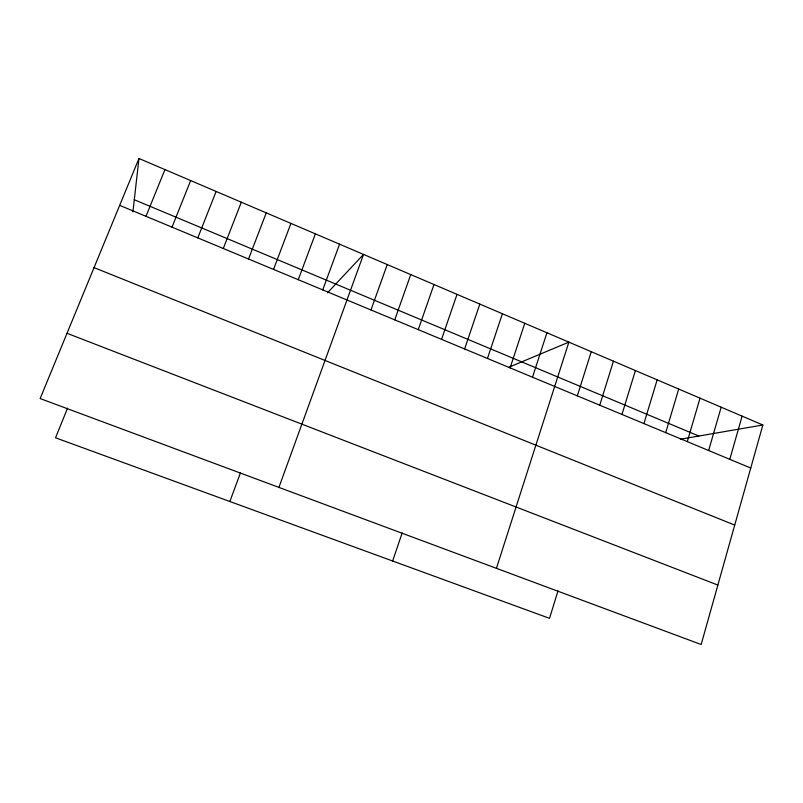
<?xml version="1.0" encoding="UTF-8"?>
<svg xmlns="http://www.w3.org/2000/svg" width="803" height="803" viewBox="0 0 803 803"><rect width="100%" height="100%" fill="white"/><g stroke="black" fill="none" stroke-linecap="round" stroke-linejoin="round"><path stroke-width="1.2" d="M132.907 211.872L138.969 158.492L762.85 424.998L701.16 644.508L40.15 398.559L138.969 158.492M729.797 459.326L742.113 416.135M708.637 450.513L721.174 407.191M687.278 441.63L700.035 398.168M665.707 432.646L678.696 389.053M643.936 423.582L657.155 379.849M621.954 414.428L635.404 370.554M557.985 590.908L549.523 618.35L55.527 437.786L67.542 408.195M599.751 405.194L613.442 361.179M577.327 395.859L591.269 351.704M496.425 568.333L568.875 342.138L508.982 367.192M532.499 377.199L546.933 332.763M510.096 367.874L524.781 323.298M487.471 358.459L502.407 313.742M392.647 561.006L402.162 532.921M464.626 348.954L479.823 304.096M441.56 339.348L457.017 294.36M418.263 329.652L433.991 284.523M394.745 319.855L410.734 274.586M370.976 309.968L387.247 264.548M278.922 487.401L363.528 254.421L327.504 292.834M322.746 289.893L339.569 244.182M229.839 501.504L240.559 472.586M298.254 279.695L315.378 233.854M273.522 269.406L290.937 223.415M248.539 258.998L266.255 212.865M223.294 248.498L241.312 202.215M197.789 237.879L216.117 191.455M172.023 227.149L190.662 180.575M145.985 216.318L164.946 169.594M680.412 439.211L762.85 424.998M67.01 333.295L717.862 585.066M94.041 267.62L734.725 525.082M119.677 205.367L750.755 468.049M134.282 199.726L698.851 436.039"/></g></svg>
